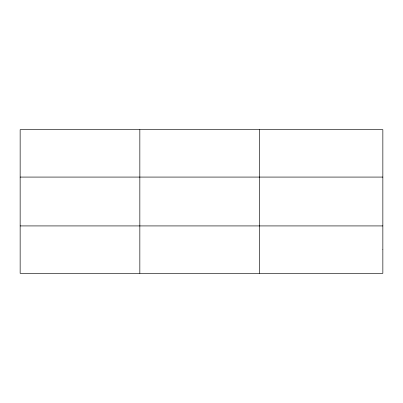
<?xml version="1.0" encoding="UTF-8"?>
<svg xmlns="http://www.w3.org/2000/svg" width="403" height="403" viewBox="0 0 403 403"><rect width="100%" height="100%" fill="white"/><g stroke="black" fill="none" stroke-linecap="round" stroke-linejoin="round"><path stroke-width="0.6" d="M139.841 273.335L139.841 129.665M259.532 273.335L259.532 129.665M20.15 177.078L382.85 177.078M20.15 225.922L382.85 225.922M382.85 249.628L382.85 273.335L20.15 273.335L20.15 129.665L382.85 129.665L382.85 249.628"/></g></svg>
